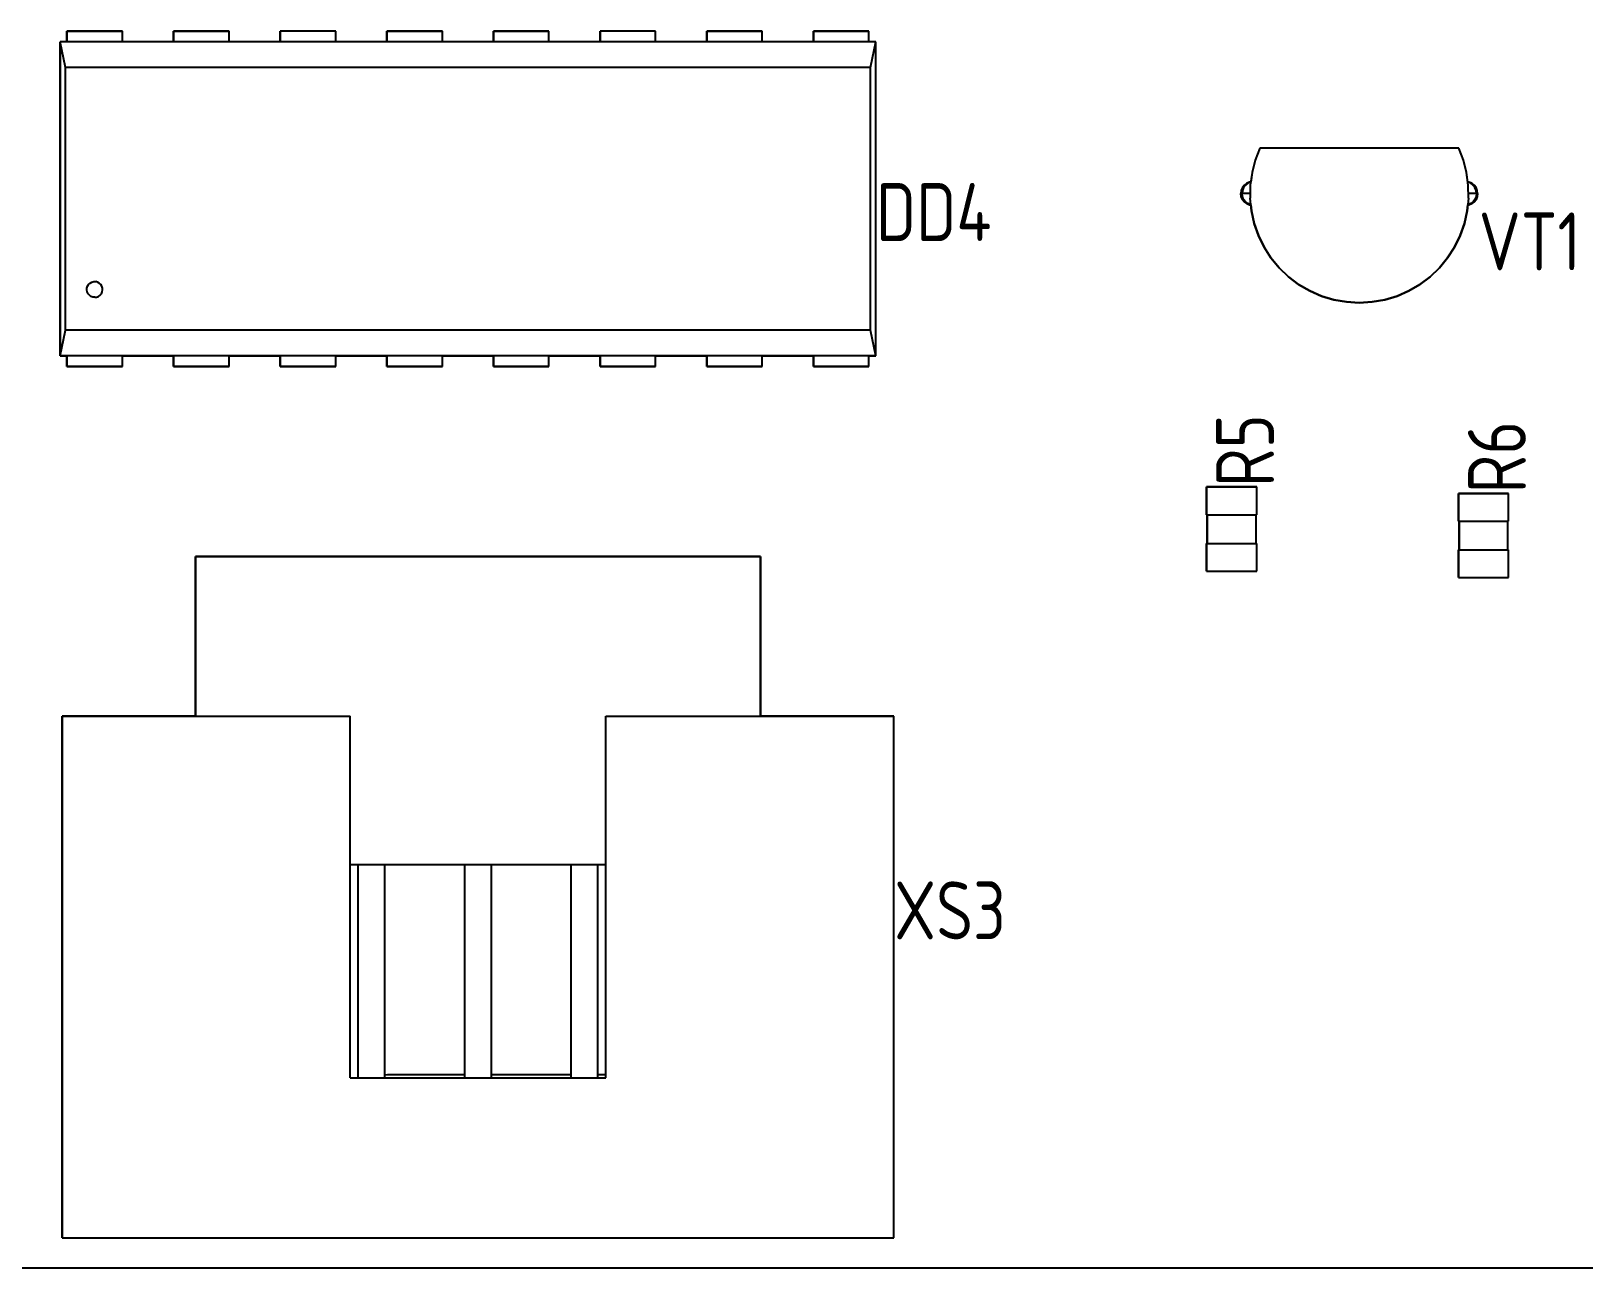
# Model space of a CAD drawing. Header units: inches. Extents: x 0 to 841, y -594 to 0.
# Drawn here: x 304.65 to 341.64, y -241.35 to -211.89 of the extents above; entities that cross this region are included whole.
import ezdxf

# ---------------------------------------------------------------- set-up
doc = ezdxf.new("R2010")
doc.units = ezdxf.units.IN
doc.header["$MEASUREMENT"] = 0
doc.styles.add('GOST type A0', font='gost.TTF', dxfattribs={"height": 2.116667})

msp = doc.modelspace()

# ---------------------------------------------------------------- linework, layer by layer
at = {"color": 7}
for p, q in [((306.826, -211.89), (305.506, -211.89)), ((305.506, -211.89), (305.506, -212.145)), ((305.506, -212.145), (305.506, -211.89)), ((305.506, -211.89), (306.826, -211.89)), ((306.826, -211.89), (305.506, -211.89)), ((305.506, -211.89), (305.506, -212.145)), ((305.506, -212.145), (305.506, -211.89)), ((305.506, -211.89), (306.826, -211.89)), ((306.826, -212.145), (306.826, -211.89)), ((306.826, -212.145), (306.826, -211.89)), ((306.826, -212.145), (306.826, -211.89)), ((306.826, -212.145), (306.826, -211.89)), ((309.366, -211.89), (308.046, -211.89)), ((308.046, -211.89), (308.046, -212.145)), ((308.046, -212.145), (308.046, -211.89)), ((308.046, -211.89), (309.366, -211.89)), ((309.366, -211.89), (308.046, -211.89)), ((308.046, -211.89), (308.046, -212.145)), ((308.046, -212.145), (308.046, -211.89)), ((308.046, -211.89), (309.366, -211.89)), ((309.366, -212.145), (309.366, -211.89)), ((309.366, -212.145), (309.366, -211.89)), ((309.366, -212.145), (309.366, -211.89)), ((309.366, -212.145), (309.366, -211.89)), ((311.906, -211.89), (310.586, -211.89)), ((310.586, -211.89), (310.586, -212.145)), ((310.586, -212.145), (310.586, -211.89)), ((311.906, -211.89), (310.586, -211.89)), ((311.906, -211.89), (310.586, -211.89)), ((310.586, -211.89), (310.586, -212.145)), ((310.586, -212.145), (310.586, -211.89)), ((311.906, -211.89), (310.586, -211.89)), ((311.906, -212.145), (311.906, -211.89)), ((311.906, -212.145), (311.906, -211.89)), ((311.906, -212.145), (311.906, -211.89)), ((311.906, -212.145), (311.906, -211.89)), ((314.446, -211.89), (313.126, -211.89)), ((313.126, -211.89), (313.126, -212.145)), ((313.126, -212.145), (313.126, -211.89)), ((313.126, -211.89), (314.446, -211.89)), ((314.446, -211.89), (313.126, -211.89)), ((313.126, -211.89), (313.126, -212.145)), ((313.126, -212.145), (313.126, -211.89)), ((313.126, -211.89), (314.446, -211.89)), ((314.446, -212.145), (314.446, -211.89)), ((314.446, -212.145), (314.446, -211.89)), ((314.446, -212.145), (314.446, -211.89)), ((314.446, -212.145), (314.446, -211.89)), ((316.986, -211.89), (315.666, -211.89)), ((315.666, -211.89), (315.666, -212.145)), ((315.666, -212.145), (315.666, -211.89)), ((315.666, -211.89), (316.986, -211.89)), ((316.986, -211.89), (315.666, -211.89)), ((315.666, -211.89), (315.666, -212.145)), ((315.666, -212.145), (315.666, -211.89)), ((315.666, -211.89), (316.986, -211.89)), ((316.986, -212.145), (316.986, -211.89)), ((316.986, -212.145), (316.986, -211.89)), ((316.986, -212.145), (316.986, -211.89)), ((316.986, -212.145), (316.986, -211.89)), ((319.526, -211.89), (318.206, -211.89)), ((318.206, -211.89), (318.206, -212.145)), ((318.206, -212.145), (318.206, -211.89)), ((319.526, -211.89), (318.206, -211.89)), ((319.526, -211.89), (318.206, -211.89)), ((318.206, -211.89), (318.206, -212.145)), ((318.206, -212.145), (318.206, -211.89)), ((319.526, -211.89), (318.206, -211.89)), ((319.526, -212.145), (319.526, -211.89)), ((319.526, -212.145), (319.526, -211.89)), ((319.526, -212.145), (319.526, -211.89)), ((319.526, -212.145), (319.526, -211.89)), ((322.066, -211.89), (320.746, -211.89)), ((320.746, -211.89), (320.746, -212.145)), ((320.746, -212.145), (320.746, -211.89)), ((320.746, -211.89), (322.066, -211.89)), ((322.066, -211.89), (320.746, -211.89)), ((320.746, -211.89), (320.746, -212.145)), ((320.746, -212.145), (320.746, -211.89)), ((320.746, -211.89), (322.066, -211.89)), ((322.066, -212.145), (322.066, -211.89)), ((322.066, -212.145), (322.066, -211.89)), ((322.066, -212.145), (322.066, -211.89)), ((322.066, -212.145), (322.066, -211.89)), ((324.606, -211.89), (323.286, -211.89)), ((323.286, -211.89), (323.286, -212.145)), ((323.286, -212.145), (323.286, -211.89)), ((323.286, -211.89), (324.606, -211.89)), ((324.606, -211.89), (323.286, -211.89)), ((323.286, -211.89), (323.286, -212.145)), ((323.286, -212.145), (323.286, -211.89)), ((323.286, -211.89), (324.606, -211.89)), ((324.606, -212.145), (324.606, -211.89)), ((324.606, -212.145), (324.606, -211.89)), ((324.606, -212.145), (324.606, -211.89)), ((324.606, -212.145), (324.606, -211.89)), ((305.506, -212.145), (305.34, -212.145)), ((305.34, -212.145), (305.34, -219.626)), ((305.34, -219.626), (305.34, -212.145)), ((305.468, -212.755), (305.34, -212.145)), ((324.772, -212.145), (305.34, -212.145)), ((305.506, -212.145), (305.34, -212.145)), ((305.34, -212.145), (305.34, -219.626)), ((305.34, -219.626), (305.34, -212.145)), ((305.468, -212.755), (305.34, -212.145)), ((324.772, -212.145), (305.34, -212.145)), ((308.046, -212.145), (306.826, -212.145)), ((308.046, -212.145), (306.826, -212.145)), ((310.586, -212.145), (309.366, -212.145)), ((310.586, -212.145), (309.366, -212.145)), ((313.126, -212.145), (311.906, -212.145)), ((313.126, -212.145), (311.906, -212.145)), ((315.666, -212.145), (314.446, -212.145)), ((315.666, -212.145), (314.446, -212.145)), ((318.206, -212.145), (316.986, -212.145)), ((318.206, -212.145), (316.986, -212.145)), ((320.746, -212.145), (319.526, -212.145)), ((320.746, -212.145), (319.526, -212.145)), ((323.286, -212.145), (322.066, -212.145)), ((323.286, -212.145), (322.066, -212.145)), ((324.772, -212.145), (324.606, -212.145)), ((324.772, -212.145), (324.606, -212.145)), ((324.644, -212.755), (324.772, -212.145)), ((324.644, -212.755), (324.772, -212.145)), ((324.772, -219.626), (324.772, -212.145)), ((324.772, -219.626), (324.772, -212.145)), ((324.772, -219.626), (324.772, -212.145)), ((324.772, -219.626), (324.772, -212.145)), ((305.468, -219.016), (305.468, -212.755)), ((324.644, -212.755), (305.468, -212.755)), ((305.468, -219.016), (305.468, -212.755)), ((324.644, -212.755), (305.468, -212.755)), ((324.644, -219.016), (324.644, -212.755)), ((324.644, -219.016), (324.644, -212.755)), ((333.917, -214.679), (333.807, -214.964)), ((333.917, -214.679), (333.807, -214.964)), ((333.917, -214.679), (333.807, -214.964)), ((333.917, -214.679), (333.807, -214.964)), ((338.655, -214.679), (333.917, -214.679)), ((338.655, -214.679), (333.917, -214.679)), ((338.655, -214.679), (333.917, -214.679)), ((338.655, -214.679), (333.917, -214.679)), ((338.765, -214.964), (338.655, -214.679)), ((338.765, -214.964), (338.655, -214.679)), ((338.765, -214.964), (338.655, -214.679)), ((338.765, -214.964), (338.655, -214.679)), ((333.731, -215.261), (333.69, -215.564)), ((333.731, -215.261), (333.69, -215.564)), ((333.731, -215.261), (333.7, -215.486)), ((333.731, -215.261), (333.7, -215.486)), ((333.807, -214.964), (333.731, -215.261)), ((333.807, -214.964), (333.731, -215.261)), ((333.807, -214.964), (333.731, -215.261)), ((333.807, -214.964), (333.731, -215.261)), ((338.841, -215.261), (338.765, -214.964)), ((338.841, -215.261), (338.765, -214.964)), ((338.841, -215.261), (338.765, -214.964)), ((338.841, -215.261), (338.765, -214.964)), ((338.872, -215.489), (338.841, -215.261)), ((338.882, -215.564), (338.841, -215.261)), ((338.872, -215.489), (338.841, -215.261)), ((338.882, -215.564), (338.841, -215.261)), ((333.504, -215.619), (333.476, -215.687)), ((333.504, -215.619), (333.476, -215.687)), ((333.504, -215.619), (333.476, -215.687)), ((333.504, -215.619), (333.476, -215.687)), ((333.549, -215.561), (333.504, -215.619)), ((333.549, -215.561), (333.504, -215.619)), ((333.549, -215.561), (333.504, -215.619)), ((333.549, -215.561), (333.504, -215.619)), ((333.532, -215.619), (333.505, -215.687)), ((333.532, -215.619), (333.505, -215.687)), ((333.575, -215.561), (333.532, -215.619)), ((333.575, -215.561), (333.532, -215.619)), ((333.606, -215.517), (333.549, -215.561)), ((333.606, -215.517), (333.549, -215.561)), ((333.606, -215.517), (333.549, -215.561)), ((333.606, -215.517), (333.549, -215.561)), ((333.631, -215.517), (333.575, -215.561)), ((333.631, -215.517), (333.575, -215.561)), ((333.674, -215.489), (333.606, -215.517)), ((333.674, -215.489), (333.606, -215.517)), ((333.674, -215.489), (333.606, -215.517)), ((333.674, -215.489), (333.606, -215.517)), ((333.696, -215.489), (333.631, -215.517)), ((333.696, -215.489), (333.631, -215.517)), ((333.7, -215.486), (333.674, -215.489)), ((333.7, -215.486), (333.674, -215.489)), ((333.7, -215.486), (333.674, -215.489)), ((333.7, -215.486), (333.674, -215.489)), ((333.69, -215.564), (333.685, -215.87)), ((333.69, -215.564), (333.685, -215.87)), ((333.7, -215.489), (333.696, -215.489)), ((333.7, -215.489), (333.696, -215.489)), ((338.898, -215.489), (338.872, -215.486)), ((338.872, -215.486), (338.872, -215.489)), ((338.898, -215.489), (338.872, -215.486)), ((338.898, -215.489), (338.872, -215.486)), ((338.872, -215.486), (338.872, -215.489)), ((338.898, -215.489), (338.872, -215.486)), ((338.876, -215.489), (338.872, -215.489)), ((338.876, -215.489), (338.872, -215.489)), ((338.941, -215.517), (338.876, -215.489)), ((338.941, -215.517), (338.876, -215.489)), ((338.887, -215.87), (338.882, -215.564)), ((338.887, -215.87), (338.882, -215.564)), ((338.966, -215.517), (338.898, -215.489)), ((338.966, -215.517), (338.898, -215.489)), ((338.966, -215.517), (338.898, -215.489)), ((338.966, -215.517), (338.898, -215.489)), ((338.997, -215.561), (338.941, -215.517)), ((338.997, -215.561), (338.941, -215.517)), ((339.024, -215.561), (338.966, -215.517)), ((339.024, -215.561), (338.966, -215.517)), ((339.024, -215.561), (338.966, -215.517)), ((339.024, -215.561), (338.966, -215.517)), ((339.04, -215.619), (338.997, -215.561)), ((339.04, -215.619), (338.997, -215.561)), ((339.068, -215.619), (339.024, -215.561)), ((339.068, -215.619), (339.024, -215.561)), ((339.068, -215.619), (339.024, -215.561)), ((339.068, -215.619), (339.024, -215.561)), ((339.067, -215.687), (339.04, -215.619)), ((339.067, -215.687), (339.04, -215.619)), ((339.096, -215.687), (339.068, -215.619)), ((339.096, -215.687), (339.068, -215.619)), ((339.096, -215.687), (339.068, -215.619)), ((339.096, -215.687), (339.068, -215.619)), ((333.476, -215.687), (333.467, -215.759)), ((333.476, -215.687), (333.467, -215.759)), ((333.476, -215.687), (333.467, -215.759)), ((333.476, -215.687), (333.467, -215.759)), ((333.467, -215.759), (333.476, -215.831)), ((333.476, -215.831), (333.467, -215.759)), ((333.47, -215.759), (333.467, -215.759)), ((333.467, -215.759), (333.476, -215.831)), ((333.476, -215.831), (333.467, -215.759)), ((333.47, -215.759), (333.467, -215.759)), ((333.48, -215.759), (333.47, -215.759)), ((333.48, -215.759), (333.47, -215.759)), ((333.476, -215.831), (333.504, -215.899)), ((333.504, -215.899), (333.476, -215.831)), ((333.476, -215.831), (333.504, -215.899)), ((333.504, -215.899), (333.476, -215.831)), ((333.497, -215.759), (333.48, -215.759)), ((333.497, -215.759), (333.48, -215.759)), ((333.505, -215.687), (333.497, -215.759)), ((333.505, -215.687), (333.497, -215.759)), ((333.505, -215.831), (333.497, -215.759)), ((333.687, -215.759), (333.497, -215.759)), ((333.505, -215.831), (333.497, -215.759)), ((333.687, -215.759), (333.497, -215.759)), ((333.504, -215.899), (333.549, -215.956)), ((333.549, -215.956), (333.504, -215.899)), ((333.504, -215.899), (333.549, -215.956)), ((333.549, -215.956), (333.504, -215.899)), ((333.532, -215.899), (333.505, -215.831)), ((333.532, -215.899), (333.505, -215.831)), ((333.575, -215.956), (333.532, -215.899)), ((333.575, -215.956), (333.532, -215.899)), ((333.549, -215.956), (333.606, -216.001)), ((333.606, -216.001), (333.549, -215.956)), ((333.549, -215.956), (333.606, -216.001)), ((333.606, -216.001), (333.549, -215.956)), ((333.631, -216.001), (333.575, -215.956)), ((333.631, -216.001), (333.575, -215.956)), ((333.606, -216.001), (333.674, -216.029)), ((333.674, -216.029), (333.606, -216.001)), ((333.606, -216.001), (333.674, -216.029)), ((333.674, -216.029), (333.606, -216.001)), ((333.696, -216.029), (333.631, -216.001)), ((333.696, -216.029), (333.631, -216.001)), ((333.716, -216.174), (333.685, -215.87)), ((333.716, -216.174), (333.685, -215.87)), ((338.887, -215.87), (338.856, -216.174)), ((338.887, -215.87), (338.856, -216.174)), ((338.941, -216.001), (338.876, -216.029)), ((338.941, -216.001), (338.876, -216.029)), ((339.075, -215.759), (338.885, -215.759)), ((339.075, -215.759), (338.885, -215.759)), ((338.898, -216.029), (338.966, -216.001)), ((338.966, -216.001), (338.898, -216.029)), ((338.898, -216.029), (338.966, -216.001)), ((338.966, -216.001), (338.898, -216.029)), ((338.997, -215.956), (338.941, -216.001)), ((338.997, -215.956), (338.941, -216.001)), ((338.966, -216.001), (339.024, -215.956)), ((339.024, -215.956), (338.966, -216.001)), ((338.966, -216.001), (339.024, -215.956)), ((339.024, -215.956), (338.966, -216.001)), ((339.04, -215.899), (338.997, -215.956)), ((339.04, -215.899), (338.997, -215.956)), ((339.024, -215.956), (339.068, -215.899)), ((339.068, -215.899), (339.024, -215.956)), ((339.024, -215.956), (339.068, -215.899)), ((339.068, -215.899), (339.024, -215.956)), ((339.067, -215.831), (339.04, -215.899)), ((339.067, -215.831), (339.04, -215.899)), ((339.075, -215.759), (339.067, -215.687)), ((339.075, -215.759), (339.067, -215.687)), ((339.075, -215.759), (339.067, -215.831)), ((339.075, -215.759), (339.067, -215.831)), ((339.068, -215.899), (339.096, -215.831)), ((339.096, -215.831), (339.068, -215.899)), ((339.068, -215.899), (339.096, -215.831)), ((339.096, -215.831), (339.068, -215.899)), ((339.092, -215.759), (339.075, -215.759)), ((339.092, -215.759), (339.075, -215.759)), ((339.102, -215.759), (339.092, -215.759)), ((339.102, -215.759), (339.092, -215.759)), ((339.105, -215.759), (339.096, -215.687)), ((339.105, -215.759), (339.096, -215.687)), ((339.105, -215.759), (339.096, -215.687)), ((339.105, -215.759), (339.096, -215.687)), ((339.096, -215.831), (339.105, -215.759)), ((339.105, -215.759), (339.096, -215.831)), ((339.096, -215.831), (339.105, -215.759)), ((339.105, -215.759), (339.096, -215.831)), ((339.105, -215.759), (339.102, -215.759)), ((339.105, -215.759), (339.102, -215.759)), ((333.674, -216.029), (333.701, -216.032)), ((333.701, -216.032), (333.674, -216.029)), ((333.674, -216.029), (333.701, -216.032)), ((333.701, -216.032), (333.674, -216.029)), ((333.701, -216.029), (333.696, -216.029)), ((333.701, -216.029), (333.696, -216.029)), ((333.701, -216.032), (333.716, -216.174)), ((333.701, -216.032), (333.716, -216.174)), ((333.716, -216.174), (333.782, -216.472)), ((333.782, -216.472), (333.716, -216.174)), ((333.716, -216.174), (333.782, -216.472)), ((333.782, -216.472), (333.716, -216.174)), ((338.79, -216.472), (338.856, -216.174)), ((338.856, -216.174), (338.79, -216.472)), ((338.79, -216.472), (338.856, -216.174)), ((338.856, -216.174), (338.79, -216.472)), ((338.856, -216.174), (338.871, -216.029)), ((338.856, -216.174), (338.871, -216.029)), ((338.871, -216.029), (338.871, -216.032)), ((338.871, -216.032), (338.898, -216.029)), ((338.876, -216.029), (338.871, -216.029)), ((338.898, -216.029), (338.871, -216.032)), ((338.871, -216.029), (338.871, -216.032)), ((338.871, -216.032), (338.898, -216.029)), ((338.876, -216.029), (338.871, -216.029)), ((338.898, -216.029), (338.871, -216.032)), ((333.782, -216.472), (333.883, -216.761)), ((333.883, -216.761), (333.782, -216.472)), ((333.782, -216.472), (333.883, -216.761)), ((333.883, -216.761), (333.782, -216.472)), ((338.689, -216.761), (338.79, -216.472)), ((338.79, -216.472), (338.689, -216.761)), ((338.689, -216.761), (338.79, -216.472)), ((338.79, -216.472), (338.689, -216.761)), ((333.883, -216.761), (334.017, -217.036)), ((334.017, -217.036), (333.883, -216.761)), ((333.883, -216.761), (334.017, -217.036)), ((334.017, -217.036), (333.883, -216.761)), ((334.017, -217.036), (334.183, -217.293)), ((334.183, -217.293), (334.017, -217.036)), ((334.017, -217.036), (334.183, -217.293)), ((334.183, -217.293), (334.017, -217.036)), ((338.389, -217.293), (338.555, -217.036)), ((338.555, -217.036), (338.389, -217.293)), ((338.389, -217.293), (338.555, -217.036)), ((338.555, -217.036), (338.389, -217.293)), ((338.555, -217.036), (338.689, -216.761)), ((338.689, -216.761), (338.555, -217.036)), ((338.555, -217.036), (338.689, -216.761)), ((338.689, -216.761), (338.555, -217.036)), ((334.183, -217.293), (334.377, -217.53)), ((334.377, -217.53), (334.183, -217.293)), ((334.183, -217.293), (334.377, -217.53)), ((334.377, -217.53), (334.183, -217.293)), ((338.195, -217.53), (338.389, -217.293)), ((338.389, -217.293), (338.195, -217.53)), ((338.195, -217.53), (338.389, -217.293)), ((338.389, -217.293), (338.195, -217.53)), ((334.377, -217.53), (334.598, -217.741)), ((334.598, -217.741), (334.377, -217.53)), ((334.377, -217.53), (334.598, -217.741)), ((334.598, -217.741), (334.377, -217.53)), ((334.598, -217.741), (334.842, -217.925)), ((334.842, -217.925), (334.598, -217.741)), ((334.598, -217.741), (334.842, -217.925)), ((334.842, -217.925), (334.598, -217.741)), ((337.73, -217.925), (337.974, -217.741)), ((337.974, -217.741), (337.73, -217.925)), ((337.73, -217.925), (337.974, -217.741)), ((337.974, -217.741), (337.73, -217.925)), ((337.974, -217.741), (338.195, -217.53)), ((338.195, -217.53), (337.974, -217.741)), ((337.974, -217.741), (338.195, -217.53)), ((338.195, -217.53), (337.974, -217.741)), ((305.979, -218.058), (305.982, -218.011)), ((305.979, -218.058), (305.982, -218.011)), ((305.988, -218.104), (305.979, -218.058)), ((305.988, -218.104), (305.979, -218.058)), ((305.982, -218.011), (305.997, -217.966)), ((305.982, -218.011), (305.997, -217.966)), ((306.008, -218.146), (305.988, -218.104)), ((306.008, -218.146), (305.988, -218.104)), ((305.997, -217.966), (306.022, -217.927)), ((305.997, -217.966), (306.022, -217.927)), ((306.038, -218.182), (306.008, -218.146)), ((306.038, -218.182), (306.008, -218.146)), ((306.022, -217.927), (306.056, -217.895)), ((306.022, -217.927), (306.056, -217.895)), ((306.076, -218.21), (306.038, -218.182)), ((306.076, -218.21), (306.038, -218.182)), ((306.056, -217.895), (306.097, -217.872)), ((306.056, -217.895), (306.097, -217.872)), ((306.119, -218.227), (306.076, -218.21)), ((306.119, -218.227), (306.076, -218.21)), ((306.097, -217.872), (306.142, -217.86)), ((306.097, -217.872), (306.142, -217.86)), ((306.142, -217.86), (306.189, -217.86)), ((306.142, -217.86), (306.189, -217.86)), ((306.235, -217.872), (306.189, -217.86)), ((306.235, -217.872), (306.189, -217.86)), ((306.212, -218.227), (306.256, -218.21)), ((306.212, -218.227), (306.256, -218.21)), ((306.276, -217.895), (306.235, -217.872)), ((306.276, -217.895), (306.235, -217.872)), ((306.256, -218.21), (306.294, -218.182)), ((306.256, -218.21), (306.294, -218.182)), ((306.31, -217.927), (306.276, -217.895)), ((306.31, -217.927), (306.276, -217.895)), ((306.294, -218.182), (306.324, -218.146)), ((306.294, -218.182), (306.324, -218.146)), ((306.335, -217.966), (306.31, -217.927)), ((306.335, -217.966), (306.31, -217.927)), ((306.324, -218.146), (306.344, -218.104)), ((306.324, -218.146), (306.344, -218.104)), ((306.35, -218.011), (306.335, -217.966)), ((306.35, -218.011), (306.335, -217.966)), ((306.344, -218.104), (306.353, -218.058)), ((306.344, -218.104), (306.353, -218.058)), ((306.353, -218.058), (306.35, -218.011)), ((306.353, -218.058), (306.35, -218.011)), ((334.842, -217.925), (335.106, -218.08)), ((335.106, -218.08), (334.842, -217.925)), ((334.842, -217.925), (335.106, -218.08)), ((335.106, -218.08), (334.842, -217.925)), ((335.106, -218.08), (335.387, -218.202)), ((335.387, -218.202), (335.106, -218.08)), ((335.106, -218.08), (335.387, -218.202)), ((335.387, -218.202), (335.106, -218.08)), ((335.387, -218.202), (335.68, -218.291)), ((335.68, -218.291), (335.387, -218.202)), ((335.387, -218.202), (335.68, -218.291)), ((335.68, -218.291), (335.387, -218.202)), ((336.893, -218.291), (337.185, -218.202)), ((337.185, -218.202), (336.893, -218.291)), ((336.893, -218.291), (337.185, -218.202)), ((337.185, -218.202), (336.893, -218.291)), ((337.185, -218.202), (337.466, -218.08)), ((337.466, -218.08), (337.185, -218.202)), ((337.185, -218.202), (337.466, -218.08)), ((337.466, -218.08), (337.185, -218.202)), ((337.466, -218.08), (337.73, -217.925)), ((337.73, -217.925), (337.466, -218.08)), ((337.466, -218.08), (337.73, -217.925)), ((337.73, -217.925), (337.466, -218.08)), ((306.166, -218.233), (306.119, -218.227)), ((306.166, -218.233), (306.119, -218.227)), ((306.166, -218.233), (306.212, -218.227)), ((306.166, -218.233), (306.212, -218.227)), ((335.68, -218.291), (335.981, -218.344)), ((335.981, -218.344), (335.68, -218.291)), ((335.68, -218.291), (335.981, -218.344)), ((335.981, -218.344), (335.68, -218.291)), ((335.981, -218.344), (336.286, -218.362)), ((336.286, -218.362), (335.981, -218.344)), ((335.981, -218.344), (336.286, -218.362)), ((336.286, -218.362), (335.981, -218.344)), ((336.286, -218.362), (336.591, -218.344)), ((336.591, -218.344), (336.286, -218.362)), ((336.286, -218.362), (336.591, -218.344)), ((336.591, -218.344), (336.286, -218.362)), ((336.591, -218.344), (336.893, -218.291)), ((336.893, -218.291), (336.591, -218.344)), ((336.591, -218.344), (336.893, -218.291)), ((336.893, -218.291), (336.591, -218.344)), ((305.34, -219.626), (305.468, -219.016)), ((305.34, -219.626), (305.468, -219.016)), ((324.644, -219.016), (305.468, -219.016)), ((324.644, -219.016), (305.468, -219.016)), ((324.772, -219.626), (324.644, -219.016)), ((324.772, -219.626), (324.644, -219.016)), ((305.34, -219.626), (305.506, -219.626)), ((324.772, -219.626), (305.34, -219.626)), ((305.34, -219.626), (305.506, -219.626)), ((324.772, -219.626), (305.34, -219.626)), ((305.506, -219.626), (305.506, -219.881)), ((305.506, -219.881), (305.506, -219.626)), ((305.506, -219.626), (305.506, -219.881)), ((305.506, -219.881), (305.506, -219.626)), ((306.826, -219.881), (306.826, -219.626)), ((306.826, -219.626), (308.046, -219.626)), ((306.826, -219.881), (306.826, -219.626)), ((306.826, -219.881), (306.826, -219.626)), ((306.826, -219.626), (308.046, -219.626)), ((306.826, -219.881), (306.826, -219.626)), ((308.046, -219.626), (308.046, -219.881)), ((308.046, -219.881), (308.046, -219.626)), ((308.046, -219.626), (308.046, -219.881)), ((308.046, -219.881), (308.046, -219.626)), ((309.366, -219.881), (309.366, -219.626)), ((309.366, -219.626), (310.586, -219.626)), ((309.366, -219.881), (309.366, -219.626)), ((309.366, -219.881), (309.366, -219.626)), ((309.366, -219.626), (310.586, -219.626)), ((309.366, -219.881), (309.366, -219.626)), ((310.586, -219.626), (310.586, -219.881)), ((310.586, -219.881), (310.586, -219.626)), ((310.586, -219.626), (310.586, -219.881)), ((310.586, -219.881), (310.586, -219.626)), ((311.906, -219.881), (311.906, -219.626)), ((311.906, -219.626), (313.126, -219.626)), ((311.906, -219.881), (311.906, -219.626)), ((311.906, -219.881), (311.906, -219.626)), ((311.906, -219.626), (313.126, -219.626)), ((311.906, -219.881), (311.906, -219.626)), ((313.126, -219.626), (313.126, -219.881)), ((313.126, -219.881), (313.126, -219.626)), ((313.126, -219.626), (313.126, -219.881)), ((313.126, -219.881), (313.126, -219.626)), ((314.446, -219.881), (314.446, -219.626)), ((314.446, -219.626), (315.666, -219.626)), ((314.446, -219.881), (314.446, -219.626)), ((314.446, -219.881), (314.446, -219.626)), ((314.446, -219.626), (315.666, -219.626)), ((314.446, -219.881), (314.446, -219.626)), ((315.666, -219.626), (315.666, -219.881)), ((315.666, -219.881), (315.666, -219.626)), ((315.666, -219.626), (315.666, -219.881)), ((315.666, -219.881), (315.666, -219.626)), ((316.986, -219.881), (316.986, -219.626)), ((316.986, -219.626), (318.206, -219.626)), ((316.986, -219.881), (316.986, -219.626)), ((316.986, -219.881), (316.986, -219.626)), ((316.986, -219.626), (318.206, -219.626)), ((316.986, -219.881), (316.986, -219.626)), ((318.206, -219.626), (318.206, -219.881)), ((318.206, -219.881), (318.206, -219.626)), ((318.206, -219.626), (318.206, -219.881)), ((318.206, -219.881), (318.206, -219.626)), ((319.526, -219.881), (319.526, -219.626)), ((319.526, -219.626), (320.746, -219.626)), ((319.526, -219.881), (319.526, -219.626)), ((319.526, -219.881), (319.526, -219.626)), ((319.526, -219.626), (320.746, -219.626)), ((319.526, -219.881), (319.526, -219.626)), ((320.746, -219.626), (320.746, -219.881)), ((320.746, -219.881), (320.746, -219.626)), ((320.746, -219.626), (320.746, -219.881)), ((320.746, -219.881), (320.746, -219.626)), ((322.066, -219.881), (322.066, -219.626)), ((322.066, -219.626), (323.286, -219.626)), ((322.066, -219.881), (322.066, -219.626)), ((322.066, -219.881), (322.066, -219.626)), ((322.066, -219.626), (323.286, -219.626)), ((322.066, -219.881), (322.066, -219.626)), ((323.286, -219.626), (323.286, -219.881)), ((323.286, -219.881), (323.286, -219.626)), ((323.286, -219.626), (323.286, -219.881)), ((323.286, -219.881), (323.286, -219.626)), ((324.606, -219.881), (324.606, -219.626)), ((324.606, -219.626), (324.772, -219.626)), ((324.606, -219.881), (324.606, -219.626)), ((324.606, -219.881), (324.606, -219.626)), ((324.606, -219.626), (324.772, -219.626)), ((324.606, -219.881), (324.606, -219.626)), ((305.506, -219.881), (306.826, -219.881)), ((306.826, -219.881), (305.506, -219.881)), ((305.506, -219.881), (306.826, -219.881)), ((306.826, -219.881), (305.506, -219.881)), ((308.046, -219.881), (309.366, -219.881)), ((309.366, -219.881), (308.046, -219.881)), ((308.046, -219.881), (309.366, -219.881)), ((309.366, -219.881), (308.046, -219.881)), ((310.586, -219.881), (311.906, -219.881)), ((311.906, -219.881), (310.586, -219.881)), ((310.586, -219.881), (311.906, -219.881)), ((311.906, -219.881), (310.586, -219.881)), ((313.126, -219.881), (314.446, -219.881)), ((314.446, -219.881), (313.126, -219.881)), ((313.126, -219.881), (314.446, -219.881)), ((314.446, -219.881), (313.126, -219.881)), ((315.666, -219.881), (316.986, -219.881)), ((316.986, -219.881), (315.666, -219.881)), ((315.666, -219.881), (316.986, -219.881)), ((316.986, -219.881), (315.666, -219.881)), ((318.206, -219.881), (319.526, -219.881)), ((319.526, -219.881), (318.206, -219.881)), ((318.206, -219.881), (319.526, -219.881)), ((319.526, -219.881), (318.206, -219.881)), ((320.746, -219.881), (322.066, -219.881)), ((322.066, -219.881), (320.746, -219.881)), ((320.746, -219.881), (322.066, -219.881)), ((322.066, -219.881), (320.746, -219.881)), ((323.286, -219.881), (324.606, -219.881)), ((324.606, -219.881), (323.286, -219.881)), ((323.286, -219.881), (324.606, -219.881)), ((324.606, -219.881), (323.286, -219.881)), ((333.843, -222.751), (332.649, -222.751)), ((332.649, -222.751), (332.649, -223.411)), ((332.649, -223.411), (332.649, -222.751)), ((332.649, -222.751), (333.843, -222.751)), ((333.843, -222.751), (332.649, -222.751)), ((332.649, -222.751), (332.649, -223.411)), ((332.649, -223.411), (332.649, -222.751)), ((332.649, -222.751), (333.843, -222.751)), ((333.843, -223.411), (333.843, -222.751)), ((333.843, -223.411), (333.843, -222.751)), ((333.843, -223.411), (333.843, -222.751)), ((333.843, -223.411), (333.843, -222.751)), ((339.843, -222.903), (338.649, -222.903)), ((338.649, -222.903), (338.649, -223.563)), ((338.649, -223.563), (338.649, -222.903)), ((338.649, -222.903), (339.843, -222.903)), ((339.843, -222.903), (338.649, -222.903)), ((338.649, -222.903), (338.649, -223.563)), ((338.649, -223.563), (338.649, -222.903)), ((338.649, -222.903), (339.843, -222.903)), ((339.843, -223.563), (339.843, -222.903)), ((339.843, -223.563), (339.843, -222.903)), ((339.843, -223.563), (339.843, -222.903)), ((339.843, -223.563), (339.843, -222.903)), ((332.649, -223.411), (332.666, -223.411)), ((332.649, -223.411), (333.843, -223.411)), ((332.649, -223.411), (332.666, -223.411)), ((332.649, -223.411), (333.843, -223.411)), ((332.666, -223.411), (332.666, -224.097)), ((332.666, -224.097), (332.666, -223.411)), ((332.666, -223.411), (332.666, -224.097)), ((332.666, -224.097), (332.666, -223.411)), ((333.826, -224.097), (333.826, -223.411)), ((333.826, -223.411), (333.843, -223.411)), ((333.826, -224.097), (333.826, -223.411)), ((333.826, -224.097), (333.826, -223.411)), ((333.826, -223.411), (333.843, -223.411)), ((333.826, -224.097), (333.826, -223.411)), ((338.649, -223.563), (338.666, -223.563)), ((338.649, -223.563), (339.843, -223.563)), ((338.649, -223.563), (338.666, -223.563)), ((338.649, -223.563), (339.843, -223.563)), ((338.666, -223.563), (338.666, -224.249)), ((338.666, -224.249), (338.666, -223.563)), ((338.666, -223.563), (338.666, -224.249)), ((338.666, -224.249), (338.666, -223.563)), ((339.826, -224.249), (339.826, -223.563)), ((339.826, -223.563), (339.843, -223.563)), ((339.826, -224.249), (339.826, -223.563)), ((339.826, -224.249), (339.826, -223.563)), ((339.826, -223.563), (339.843, -223.563)), ((339.826, -224.249), (339.826, -223.563)), ((332.666, -224.097), (332.649, -224.097)), ((332.649, -224.097), (332.649, -224.757)), ((332.649, -224.757), (332.649, -224.097)), ((332.649, -224.097), (333.843, -224.097)), ((332.666, -224.097), (332.649, -224.097)), ((332.649, -224.097), (332.649, -224.757)), ((332.649, -224.757), (332.649, -224.097)), ((332.649, -224.097), (333.843, -224.097)), ((333.843, -224.097), (333.826, -224.097)), ((333.843, -224.097), (333.826, -224.097)), ((333.843, -224.757), (333.843, -224.097)), ((333.843, -224.757), (333.843, -224.097)), ((333.843, -224.757), (333.843, -224.097)), ((333.843, -224.757), (333.843, -224.097)), ((322.027, -224.404), (308.565, -224.404)), ((308.565, -224.404), (308.565, -228.214)), ((308.565, -224.404), (322.027, -224.404)), ((308.565, -228.214), (308.565, -224.404)), ((322.027, -224.404), (308.565, -224.404)), ((308.565, -224.404), (308.565, -228.214)), ((308.565, -224.404), (322.027, -224.404)), ((308.565, -228.214), (308.565, -224.404)), ((322.027, -228.214), (322.027, -224.404)), ((322.027, -224.404), (322.027, -228.214)), ((322.027, -228.214), (322.027, -224.404)), ((322.027, -224.404), (322.027, -228.214)), ((338.666, -224.249), (338.649, -224.249)), ((338.649, -224.249), (338.649, -224.909)), ((338.649, -224.909), (338.649, -224.249)), ((338.649, -224.249), (339.843, -224.249)), ((338.666, -224.249), (338.649, -224.249)), ((338.649, -224.249), (338.649, -224.909)), ((338.649, -224.909), (338.649, -224.249)), ((338.649, -224.249), (339.843, -224.249)), ((339.843, -224.249), (339.826, -224.249)), ((339.843, -224.249), (339.826, -224.249)), ((339.843, -224.909), (339.843, -224.249)), ((339.843, -224.909), (339.843, -224.249)), ((339.843, -224.909), (339.843, -224.249)), ((339.843, -224.909), (339.843, -224.249)), ((332.649, -224.757), (333.843, -224.757)), ((332.649, -224.757), (333.843, -224.757)), ((332.649, -224.757), (333.843, -224.757)), ((332.649, -224.757), (333.843, -224.757)), ((338.649, -224.909), (339.843, -224.909)), ((338.649, -224.909), (339.843, -224.909)), ((338.649, -224.909), (339.843, -224.909)), ((338.649, -224.909), (339.843, -224.909)), ((305.39, -228.214), (305.39, -240.635)), ((308.565, -228.214), (305.39, -228.214)), ((305.39, -228.214), (312.248, -228.214)), ((305.39, -240.635), (305.39, -228.214)), ((305.39, -228.214), (305.39, -240.635)), ((308.565, -228.214), (305.39, -228.214)), ((305.39, -228.214), (312.248, -228.214)), ((305.39, -240.635), (305.39, -228.214)), ((312.248, -236.825), (312.248, -228.214)), ((312.248, -236.825), (312.248, -228.214)), ((318.344, -236.825), (318.344, -228.214)), ((318.344, -228.214), (325.202, -228.214)), ((318.344, -236.825), (318.344, -228.214)), ((318.344, -228.214), (325.202, -228.214)), ((325.202, -228.214), (322.027, -228.214)), ((325.202, -228.214), (322.027, -228.214)), ((325.202, -240.635), (325.202, -228.214)), ((325.202, -240.635), (325.202, -228.214)), ((325.202, -240.635), (325.202, -228.214)), ((325.202, -240.635), (325.202, -228.214)), ((312.248, -231.745), (318.344, -231.745)), ((312.248, -231.745), (318.344, -231.745)), ((312.248, -231.745), (318.344, -231.745)), ((312.248, -231.745), (318.344, -231.745)), ((312.438, -236.825), (312.438, -231.745)), ((312.438, -236.825), (312.438, -231.745)), ((313.073, -236.825), (313.073, -231.745)), ((313.073, -236.825), (313.073, -231.745)), ((314.978, -236.825), (314.978, -231.745)), ((314.978, -236.825), (314.978, -231.745)), ((315.613, -236.825), (315.613, -231.745)), ((315.613, -236.825), (315.613, -231.745)), ((317.518, -236.825), (317.518, -231.745)), ((317.518, -236.825), (317.518, -231.745)), ((318.153, -236.825), (318.153, -231.745)), ((318.153, -236.825), (318.153, -231.745)), ((312.248, -236.825), (318.344, -236.825)), ((312.248, -236.825), (318.344, -236.825)), ((313.073, -236.757), (313.137, -236.748)), ((313.073, -236.757), (313.137, -236.748)), ((313.137, -236.748), (314.978, -236.748)), ((313.137, -236.748), (314.978, -236.748)), ((315.613, -236.748), (317.518, -236.748)), ((315.613, -236.748), (317.518, -236.748)), ((318.153, -236.748), (318.344, -236.748)), ((318.153, -236.748), (318.344, -236.748)), ((305.39, -240.635), (325.202, -240.635)), ((305.39, -240.635), (325.202, -240.635)), ((305.39, -240.635), (325.202, -240.635)), ((305.39, -240.635), (325.202, -240.635)), ((272.646, -241.354), (393.746, -241.354))]:
    msp.add_line(p, q, dxfattribs=at)

# ---------------------------------------------------------------- texts
at = {"color": 7, "style": 'GOST type A0'}
for s, p in [('DD4', (324.774, -216.892)), ('VT1', (339.131, -217.59)), ('XS3', (325.204, -233.526))]:
    msp.add_text(s, height=1.3796, dxfattribs=at).set_placement(p)
for s, p in [('R5', (334.253, -222.748)), ('R6', (340.253, -222.9))]:
    msp.add_text(s, height=1.3796, rotation=90, dxfattribs=at).set_placement(p)

doc.saveas('drawing.dxf')
